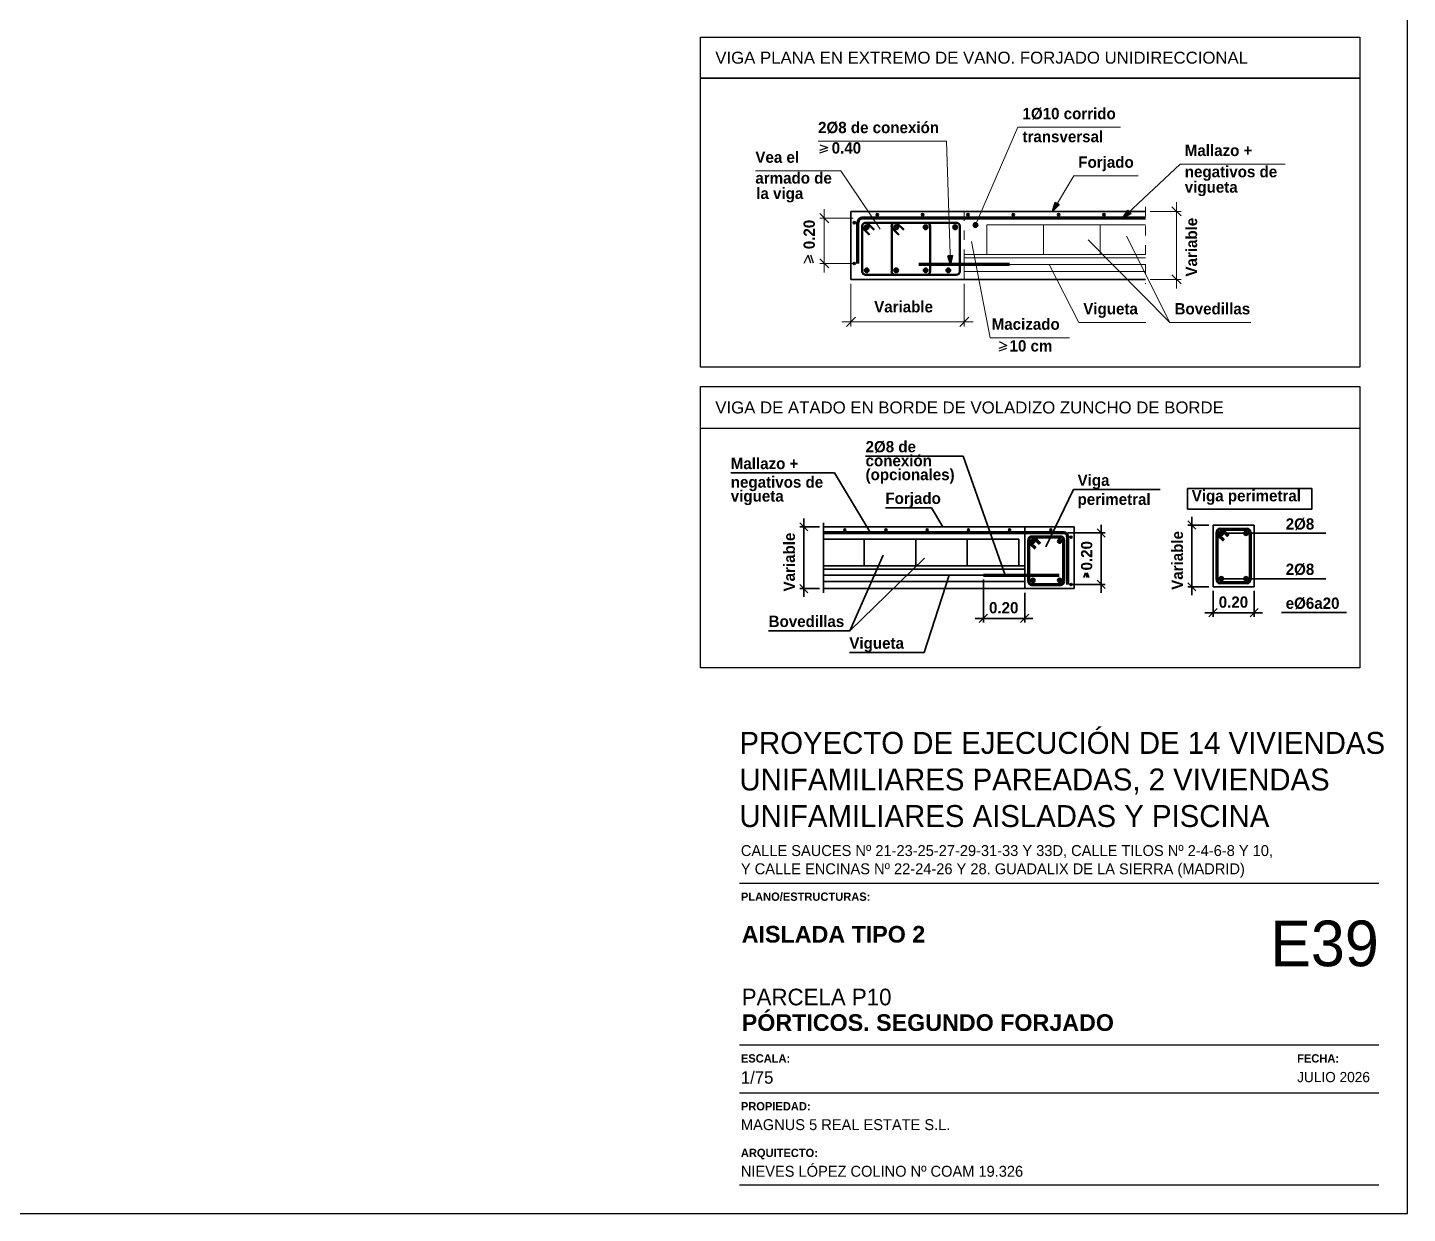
# Model space of a CAD drawing. Extents: x 2455 to 9764, y -806 to 181.
# Drawn here: x 5041.19 to 5055.66, y -582.59 to -570.15 of the extents above; entities that cross this region are included whole.
import ezdxf
from ezdxf.enums import TextEntityAlignment as Align

# ---------------------------------------------------------------- set-up
doc = ezdxf.new("R2010")
doc.units = 0
doc.header["$LTSCALE"] = 0.2
doc.header["$MEASUREMENT"] = 0
doc.linetypes.add('DASHDOT', pattern=[1, 0.5, -0.25, 0, -0.25])
doc.layers.get('0').update_dxf_attribs({"linetype": 'CONTINUOUS'})
for name, color, linetype, lineweight in [('0-CYPE1', 2, 'CONTINUOUS', 18), ('0-CYPE2', 4, 'CONTINUOUS', 35), ('0-CYPE3', 5, 'CONTINUOUS', 50), ('0-CYPE4', 6, 'CONTINUOUS', 70), ('0_CYPE4', 6, 'CONTINUOUS', 70)]:
    doc.layers.add(name, color=color, linetype=linetype, lineweight=lineweight)
doc.layers.add('01_cartela', color=6, linetype='CONTINUOUS', plot=False)
for name, color, linetype in [('01_texto cartela', 4, 'CONTINUOUS'), ('07-TEXTOS', 7, 'CONTINUOUS'), ('CYPECABECERA', 2, 'CONTINUOUS')]:
    doc.layers.add(name, color=color, linetype=linetype)
doc.styles.add('BERNARDO', font='GOTHICB.TTF')
doc.styles.add('Century Gothic', font='', dxfattribs={"height": 2})
doc.styles.add('Century Gothic_3', font='', dxfattribs={"height": 4.5})
doc.styles.add('Century Gothic_5', font='', dxfattribs={"height": 2.5})
doc.styles.add('Century Gothic_6', font='', dxfattribs={"height": 11})
doc.styles.add('Estilo1', font='swissel.ttf')
doc.styles.add('NIEVES3', font='swisseb.ttf')
doc.styles.get('Century Gothic').set_extended_font_data('Century Gothic')
doc.styles.get('Century Gothic_3').set_extended_font_data('Century Gothic')
doc.styles.get('Century Gothic_5').set_extended_font_data('Century Gothic')
doc.styles.get('Century Gothic_6').set_extended_font_data('Century Gothic')

msp = doc.modelspace()

# ---------------------------------------------------------------- hatches: boundary and pattern name
at = {"layer": '0-CYPE2'}
for points in [[(5051.967, -571.988), (5051.939, -572.081), (5052.008, -572.012)], [(5052.727, -572.07), (5052.674, -572.153), (5052.76, -572.105)], [(5050.843, -572.546), (5050.87, -572.64), (5050.89, -572.544)]]:
    msp.add_hatch(color=256, dxfattribs=at).paths.add_polyline_path(points)
h = msp.add_hatch(color=256, dxfattribs=at)
edge = h.paths.add_edge_path()
edge.add_arc((5050.102, -572.117), 0.0119, 0, 360)
h = msp.add_hatch(color=256, dxfattribs=at)
edge = h.paths.add_edge_path()
edge.add_arc((5050.577, -572.117), 0.0119, 0, 360)
h = msp.add_hatch(color=256, dxfattribs=at)
edge = h.paths.add_edge_path()
edge.add_arc((5051.052, -572.117), 0.0119, 0, 360)
h = msp.add_hatch(color=256, dxfattribs=at)
edge = h.paths.add_edge_path()
edge.add_arc((5051.527, -572.117), 0.0119, 0, 360)
h = msp.add_hatch(color=256, dxfattribs=at)
edge = h.paths.add_edge_path()
edge.add_arc((5052.002, -572.117), 0.0119, 0, 360)
h = msp.add_hatch(color=256, dxfattribs=at)
edge = h.paths.add_edge_path()
edge.add_arc((5052.478, -572.117), 0.0119, 0, 360)
h = msp.add_hatch(color=256, dxfattribs=at)
edge = h.paths.add_edge_path()
edge.add_arc((5049.861, -572.2), 0.0119, 0, 360)
h = msp.add_hatch(color=256, dxfattribs=at)
edge = h.paths.add_edge_path()
edge.add_arc((5049.991, -572.248), 0.0238, 0, 360)
h = msp.add_hatch(color=256, dxfattribs=at)
edge = h.paths.add_edge_path()
edge.add_arc((5050.3, -572.248), 0.0238, 0, 360)
h = msp.add_hatch(color=256, dxfattribs=at)
edge = h.paths.add_edge_path()
edge.add_arc((5050.609, -572.248), 0.0238, 0, 360)
h = msp.add_hatch(color=256, dxfattribs=at)
edge = h.paths.add_edge_path()
edge.add_arc((5050.918, -572.248), 0.0238, 0, 360)
h = msp.add_hatch(color=256, dxfattribs=at)
edge = h.paths.add_edge_path()
edge.add_arc((5051.132, -572.224), 0.0238, 0, 360)
h = msp.add_hatch(color=256, dxfattribs=at)
edge = h.paths.add_edge_path()
edge.add_arc((5049.861, -572.628), 0.0119, 0, 360)
h = msp.add_hatch(color=256, dxfattribs=at)
edge = h.paths.add_edge_path()
edge.add_arc((5049.991, -572.699), 0.0238, 0, 360)
h = msp.add_hatch(color=256, dxfattribs=at)
edge = h.paths.add_edge_path()
edge.add_arc((5050.3, -572.699), 0.0238, 0, 360)
h = msp.add_hatch(color=256, dxfattribs=at)
edge = h.paths.add_edge_path()
edge.add_arc((5050.609, -572.699), 0.0238, 0, 360)
h = msp.add_hatch(color=256, dxfattribs=at)
edge = h.paths.add_edge_path()
edge.add_arc((5050.847, -572.699), 0.0238, 0, 360)
h = msp.add_hatch(color=256, dxfattribs=at)
edge = h.paths.add_edge_path()
edge.add_arc((5049.761, -575.42), 0.0108, 0, 360)
h = msp.add_hatch(color=256, dxfattribs=at)
edge = h.paths.add_edge_path()
edge.add_arc((5050.193, -575.42), 0.0108, 0, 360)
h = msp.add_hatch(color=256, dxfattribs=at)
edge = h.paths.add_edge_path()
edge.add_arc((5050.625, -575.42), 0.0108, 0, 360)
h = msp.add_hatch(color=256, dxfattribs=at)
edge = h.paths.add_edge_path()
edge.add_arc((5051.057, -575.42), 0.0108, 0, 360)
h = msp.add_hatch(color=256, dxfattribs=at)
edge = h.paths.add_edge_path()
edge.add_arc((5051.489, -575.42), 0.0108, 0, 360)
h = msp.add_hatch(color=256, dxfattribs=at)
edge = h.paths.add_edge_path()
edge.add_arc((5051.921, -575.42), 0.0108, 0, 360)
h = msp.add_hatch(color=256, dxfattribs=at)
edge = h.paths.add_edge_path()
edge.add_arc((5052.133, -575.496), 0.0108, 0, 360)
h = msp.add_hatch(color=256, dxfattribs=at)
edge = h.paths.add_edge_path()
edge.add_arc((5053.707, -575.456), 0.0216, 0, 360)
h = msp.add_hatch(color=256, dxfattribs=at)
edge = h.paths.add_edge_path()
edge.add_arc((5053.966, -575.456), 0.0216, 0, 360)
h = msp.add_hatch(color=256, dxfattribs=at)
edge = h.paths.add_edge_path()
edge.add_arc((5051.733, -575.539), 0.0216, 0, 360)
h = msp.add_hatch(color=256, dxfattribs=at)
edge = h.paths.add_edge_path()
edge.add_arc((5052.014, -575.539), 0.0216, 0, 360)
h = msp.add_hatch(color=256, dxfattribs=at)
edge = h.paths.add_edge_path()
edge.add_arc((5051.733, -575.949), 0.0216, 0, 360)
h = msp.add_hatch(color=256, dxfattribs=at)
edge = h.paths.add_edge_path()
edge.add_arc((5052.014, -575.949), 0.0216, 0, 360)
h = msp.add_hatch(color=256, dxfattribs=at)
edge = h.paths.add_edge_path()
edge.add_arc((5053.707, -575.932), 0.0216, 0, 360)
h = msp.add_hatch(color=256, dxfattribs=at)
edge = h.paths.add_edge_path()
edge.add_arc((5053.966, -575.932), 0.0216, 0, 360)
h = msp.add_hatch(color=256, dxfattribs=at)
edge = h.paths.add_edge_path()
edge.add_arc((5052.133, -575.993), 0.0108, 0, 360)

# ---------------------------------------------------------------- linework, layer by layer
at = {"color": 7, "linetype": 'Continuous'}
msp.add_lwpolyline([(5048.25, -570.255), (5055.159, -570.255), (5055.159, -570.686), (5048.25, -570.686)], close=True, dxfattribs=at)
at = {"layer": '0-CYPE1'}
for p, q in [((5051.132, -572.224), (5051.576, -571.198)), ((5051.576, -571.198), (5052.653, -571.198)), ((5049.481, -571.345), (5050.826, -571.345)), ((5050.87, -572.64), (5050.826, -571.345)), ((5053.277, -571.585), (5052.674, -572.153)), ((5053.277, -571.585), (5054.377, -571.585)), ((5048.824, -571.655), (5049.719, -571.655)), ((5049.719, -571.655), (5050.131, -572.268)), ((5052.162, -571.708), (5051.939, -572.081)), ((5052.162, -571.708), (5052.838, -571.708)), ((5053.286, -572.129), (5053.191, -572.034)), ((5053.239, -572.129), (5053.239, -571.986)), ((5049.594, -572.2), (5049.499, -572.105)), ((5049.849, -572.153), (5049.499, -572.153)), ((5049.546, -572.2), (5049.546, -572.058)), ((5049.546, -572.628), (5049.546, -572.153)), ((5052.961, -572.081), (5053.286, -572.081)), ((5053.239, -572.794), (5053.239, -572.081)), ((5051.251, -572.224), (5052.914, -572.224)), ((5051.251, -572.533), (5051.251, -572.224)), ((5051.845, -572.533), (5051.845, -572.224)), ((5052.439, -572.533), (5052.439, -572.224)), ((5051.091, -572.396), (5051.284, -573.406)), ((5052.314, -572.38), (5053.17, -573.245)), ((5053.17, -573.245), (5052.715, -572.34)), ((5049.594, -572.675), (5049.499, -572.58)), ((5049.546, -572.58), (5049.546, -572.723)), ((5051.013, -572.533), (5052.914, -572.533)), ((5051.013, -572.794), (5051.013, -572.533)), ((5051.013, -572.569), (5052.914, -572.569)), ((5049.849, -572.628), (5049.499, -572.628)), ((5051.013, -572.64), (5052.914, -572.64)), ((5051.013, -572.711), (5052.914, -572.711)), ((5052.213, -573.245), (5051.904, -572.64)), ((5053.286, -572.842), (5053.191, -572.747)), ((5053.239, -572.747), (5053.239, -572.889)), ((5049.825, -572.842), (5049.825, -573.287)), ((5051.013, -572.842), (5051.013, -573.287)), ((5052.961, -572.794), (5053.286, -572.794)), ((5049.778, -573.287), (5049.873, -573.192)), ((5050.966, -573.287), (5051.061, -573.192)), ((5049.873, -573.24), (5049.73, -573.24)), ((5049.825, -573.24), (5051.013, -573.24)), ((5050.966, -573.24), (5051.108, -573.24)), ((5052.213, -573.245), (5052.916, -573.245)), ((5053.17, -573.245), (5054.016, -573.245)), ((5051.284, -573.406), (5052.116, -573.406))]:
    msp.add_line(p, q, dxfattribs=at)
at = {"layer": '0-CYPE1', "linetype": 'DASHDOT'}
for p, q in [((5052.914, -572.034), (5052.914, -572.842)), ((5051.013, -572.081), (5051.013, -572.533))]:
    msp.add_line(p, q, dxfattribs=at)
at = {"layer": '0-CYPE2'}
for p, q in [((5052.914, -572.081), (5049.825, -572.081)), ((5049.825, -572.081), (5049.825, -572.794)), ((5052.914, -572.794), (5049.825, -572.794)), ((5049.979, -574.646), (5051.002, -574.646)), ((5051.002, -574.646), (5051.443, -575.895)), ((5048.566, -574.822), (5049.655, -574.822)), ((5049.655, -574.822), (5050.031, -575.453)), ((5052.158, -574.997), (5051.868, -575.598)), ((5052.158, -574.997), (5053.067, -574.997)), ((5050.187, -575.188), (5050.671, -575.188)), ((5050.671, -575.188), (5050.79, -575.388)), ((5049.375, -575.431), (5049.289, -575.345)), ((5049.332, -575.431), (5049.332, -575.301)), ((5049.539, -575.345), (5049.539, -576.079)), ((5052.448, -575.496), (5052.448, -575.366)), ((5053.442, -575.413), (5053.356, -575.327)), ((5053.399, -575.413), (5053.399, -575.284)), ((5049.495, -575.388), (5049.289, -575.388)), ((5049.332, -576.036), (5049.332, -575.388)), ((5052.165, -575.388), (5049.539, -575.388)), ((5051.647, -575.388), (5051.647, -575.798)), ((5052.1, -575.453), (5052.491, -575.453)), ((5052.165, -575.388), (5052.165, -576.036)), ((5052.491, -575.496), (5052.405, -575.409)), ((5052.448, -575.453), (5052.448, -575.993)), ((5053.578, -575.37), (5053.356, -575.37)), ((5053.399, -576.018), (5053.399, -575.37)), ((5053.621, -575.37), (5054.053, -575.37)), ((5053.621, -575.37), (5053.621, -576.018)), ((5054.754, -575.456), (5053.707, -575.456)), ((5054.053, -575.37), (5054.053, -576.018)), ((5054.34, -575.456), (5054.803, -575.456)), ((5051.585, -575.517), (5049.539, -575.517)), ((5049.965, -575.798), (5049.965, -575.517)), ((5050.505, -575.798), (5050.505, -575.517)), ((5051.045, -575.798), (5051.045, -575.517)), ((5051.585, -575.798), (5051.585, -575.517)), ((5051.647, -575.798), (5049.539, -575.798)), ((5049.814, -576.477), (5050.164, -575.686)), ((5050.597, -575.716), (5049.814, -576.477)), ((5051.647, -576.036), (5051.647, -575.798)), ((5051.647, -575.831), (5049.539, -575.831)), ((5051.647, -575.895), (5049.539, -575.895)), ((5050.592, -576.705), (5050.854, -575.895)), ((5051.215, -575.939), (5051.215, -576.392)), ((5052.267, -575.921), (5052.285, -575.871)), ((5052.302, -575.921), (5052.285, -575.871)), ((5052.319, -575.921), (5052.302, -575.871)), ((5054.754, -575.932), (5053.707, -575.932)), ((5054.34, -575.932), (5054.803, -575.932)), ((5049.375, -576.079), (5049.289, -575.993)), ((5049.495, -576.036), (5049.289, -576.036)), ((5049.332, -575.993), (5049.332, -576.122)), ((5051.647, -575.96), (5049.539, -575.96)), ((5052.165, -576.036), (5049.539, -576.036)), ((5051.647, -576.079), (5051.647, -576.392)), ((5052.143, -575.993), (5052.491, -575.993)), ((5052.491, -576.036), (5052.405, -575.949)), ((5052.448, -575.949), (5052.448, -576.079)), ((5053.442, -576.061), (5053.356, -575.975)), ((5053.578, -576.018), (5053.356, -576.018)), ((5053.399, -575.975), (5053.399, -576.104)), ((5053.621, -576.018), (5054.053, -576.018)), ((5053.621, -576.061), (5053.621, -576.332)), ((5054.053, -576.061), (5054.053, -576.332)), ((5051.258, -576.348), (5051.128, -576.348)), ((5051.171, -576.392), (5051.258, -576.305)), ((5051.215, -576.348), (5051.647, -576.348)), ((5051.603, -576.392), (5051.69, -576.305)), ((5051.603, -576.348), (5051.733, -576.348)), ((5053.664, -576.289), (5053.534, -576.289)), ((5053.578, -576.332), (5053.664, -576.246)), ((5053.621, -576.289), (5054.053, -576.289)), ((5054.01, -576.332), (5054.096, -576.246)), ((5054.01, -576.289), (5054.139, -576.289)), ((5054.34, -576.287), (5055.021, -576.287)), ((5048.963, -576.477), (5049.814, -576.477)), ((5049.809, -576.705), (5050.592, -576.705))]:
    msp.add_line(p, q, dxfattribs=at)
for points in [[(5051.967, -571.988), (5051.939, -572.081), (5052.008, -572.012)], [(5052.727, -572.07), (5052.674, -572.153), (5052.76, -572.105)], [(5050.843, -572.546), (5050.87, -572.64), (5050.89, -572.544)], [(5053.355, -574.987), (5053.355, -575.203), (5054.657, -575.203), (5054.657, -574.987), (5053.355, -574.987)]]:
    msp.add_lwpolyline(points, close=True, dxfattribs=at)
for points in [[(5051.967, -571.988), (5052.008, -572.012)], [(5052.727, -572.07), (5052.76, -572.105)], [(5050.843, -572.546), (5050.89, -572.544)]]:
    msp.add_lwpolyline(points, dxfattribs=at)
for centre, radius in [((5050.102, -572.117), 0.0119), ((5050.577, -572.117), 0.0119), ((5051.052, -572.117), 0.0119), ((5051.527, -572.117), 0.0119), ((5052.002, -572.117), 0.0119), ((5052.478, -572.117), 0.0119), ((5049.861, -572.2), 0.0119), ((5049.991, -572.248), 0.0238), ((5050.3, -572.248), 0.0238), ((5050.609, -572.248), 0.0238), ((5050.918, -572.248), 0.0238), ((5051.132, -572.224), 0.0238), ((5049.861, -572.628), 0.0119), ((5049.991, -572.699), 0.0238), ((5050.3, -572.699), 0.0238), ((5050.609, -572.699), 0.0238), ((5050.847, -572.699), 0.0238), ((5049.761, -575.42), 0.0108), ((5050.193, -575.42), 0.0108), ((5050.625, -575.42), 0.0108), ((5051.057, -575.42), 0.0108), ((5051.489, -575.42), 0.0108), ((5051.921, -575.42), 0.0108), ((5052.133, -575.496), 0.0108), ((5053.707, -575.456), 0.0216), ((5053.966, -575.456), 0.0216), ((5051.733, -575.539), 0.0216), ((5052.014, -575.539), 0.0216), ((5051.733, -575.949), 0.0216), ((5052.014, -575.949), 0.0216), ((5053.707, -575.932), 0.0216), ((5053.966, -575.932), 0.0216), ((5052.133, -575.993), 0.0108)]:
    msp.add_circle(centre, radius, dxfattribs=at)
at = {"layer": '0-CYPE3'}
for p, q in [((5049.944, -572.711), (5049.944, -572.236)), ((5049.954, -572.261), (5050.02, -572.326)), ((5049.98, -572.2), (5050.93, -572.2)), ((5050.005, -572.211), (5050.07, -572.276)), ((5050.253, -572.711), (5050.253, -572.236)), ((5050.263, -572.261), (5050.329, -572.326)), ((5050.314, -572.211), (5050.379, -572.276)), ((5050.657, -572.236), (5050.657, -572.711)), ((5050.966, -572.236), (5050.966, -572.711)), ((5050.93, -572.747), (5049.98, -572.747))]:
    msp.add_line(p, q, dxfattribs=at)
for centre, start, end in [((5049.98, -572.236), 90, 180), ((5049.98, -572.236), 180, 225), ((5049.98, -572.236), 45, 90), ((5050.288, -572.236), 90, 180), ((5050.288, -572.236), 180, 225), ((5050.288, -572.236), 45, 90), ((5050.621, -572.236), 0, 90), ((5050.93, -572.236), 0, 90), ((5049.98, -572.711), 180, 270), ((5050.288, -572.711), 180, 270), ((5050.621, -572.711), 270, 360), ((5050.93, -572.711), 270, 360)]:
    msp.add_arc(centre, 0.0356, start, end, dxfattribs=at)
at = {"layer": '0-CYPE4'}
for p, q in [((5052.914, -572.153), (5049.944, -572.153)), ((5049.896, -572.2), (5049.896, -572.628)), ((5051.488, -572.64), (5050.538, -572.64))]:
    msp.add_line(p, q, dxfattribs=at)
msp.add_arc((5049.944, -572.2), 0.0475, 90, 180, dxfattribs=at)
at = {"layer": '01_cartela', "color": 3}
msp.add_lwpolyline([(5025.021, -561.051), (5025.021, -582.586), (5055.659, -582.586), (5055.659, -561.051)], close=True, dxfattribs=at)
at = {"layer": '01_texto cartela', "color": 5}
for p, q in [((5048.657, -579.125), (5055.359, -579.125)), ((5048.657, -580.819), (5055.359, -580.819)), ((5048.657, -581.322), (5055.359, -581.322)), ((5048.657, -582.286), (5055.359, -582.286))]:
    msp.add_line(p, q, dxfattribs=at)
at = {"layer": '07-TEXTOS', "color": 5}
for p, q in [((5049.5, -571.384), (5049.582, -571.412)), ((5049.5, -571.441), (5049.582, -571.412)), ((5049.5, -571.469), (5049.582, -571.441)), ((5049.335, -572.623), (5049.377, -572.54)), ((5049.405, -572.623), (5049.377, -572.54)), ((5049.434, -572.623), (5049.405, -572.54)), ((5051.378, -573.445), (5051.461, -573.487)), ((5051.378, -573.515), (5051.461, -573.487)), ((5051.378, -573.544), (5051.461, -573.515))]:
    msp.add_line(p, q, dxfattribs=at)
at = {"layer": '0_CYPE4'}
for p, q in [((5052.057, -575.453), (5049.539, -575.453)), ((5052.025, -575.496), (5051.722, -575.496)), ((5051.745, -575.505), (5051.805, -575.565)), ((5052.1, -575.993), (5052.1, -575.496)), ((5053.664, -575.942), (5053.664, -575.446)), ((5053.673, -575.469), (5053.733, -575.528)), ((5053.696, -575.413), (5053.977, -575.413)), ((5053.719, -575.423), (5053.779, -575.482)), ((5054.01, -575.446), (5054.01, -575.942)), ((5051.69, -575.96), (5051.69, -575.528)), ((5051.699, -575.551), (5051.759, -575.611)), ((5052.057, -575.96), (5052.057, -575.528)), ((5051.215, -575.895), (5052.007, -575.895)), ((5051.722, -575.993), (5052.025, -575.993)), ((5053.977, -575.975), (5053.696, -575.975))]:
    msp.add_line(p, q, dxfattribs=at)
for centre, radius, start, end in [((5051.722, -575.528), 0.0324, 90, 180), ((5051.722, -575.528), 0.0324, 45, 90), ((5052.025, -575.528), 0.0324, 0, 90), ((5052.057, -575.496), 0.0432, 0, 90), ((5053.696, -575.446), 0.0324, 90, 180), ((5053.696, -575.446), 0.0324, 180, 225), ((5053.696, -575.446), 0.0324, 45, 90), ((5053.977, -575.446), 0.0324, 0, 90), ((5051.722, -575.528), 0.0324, 180, 225), ((5053.696, -575.942), 0.0324, 180, 270), ((5053.977, -575.942), 0.0324, 270, 360), ((5051.722, -575.96), 0.0324, 180, 270), ((5052.025, -575.96), 0.0324, 270, 360)]:
    msp.add_arc(centre, radius, start, end, dxfattribs=at)
at = {"layer": 'CYPECABECERA', "color": 7, "linetype": 'Continuous'}
msp.add_line((5048.25, -574.353), (5055.159, -574.353), dxfattribs=at)
for points in [[(5048.25, -570.686), (5055.159, -570.686), (5055.159, -573.716), (5048.25, -573.716)], [(5048.25, -573.916), (5055.159, -573.916), (5055.159, -576.868), (5048.25, -576.868)]]:
    msp.add_lwpolyline(points, close=True, dxfattribs=at)

# ---------------------------------------------------------------- texts
at = {"color": 7, "linetype": 'Continuous', "style": 'Estilo1'}
for s, p in [('VIGA PLANA EN EXTREMO DE VANO. FORJADO UNIDIRECCIONAL', (5048.404, -570.533)), ('VIGA DE ATADO EN BORDE DE VOLADIZO ZUNCHO DE BORDE', (5048.404, -574.2))]:
    msp.add_text(s, height=0.12578, dxfattribs=at).set_placement(p)
at = {"layer": '01_texto cartela', "color": 5}
for s, insert, char_height, width, attachment_point, style in [('\\PPROYECTO DE EJECUCIÓN DE 14 VIVIENDAS UNIFAMILIARES PAREADAS, 2 VIVIENDAS UNIFAMILIARES AISLADAS Y PISCINA', (5048.657, -577.155), 0.23, 6.82217, 1, 'Century Gothic_3'), ('CALLE SAUCES Nº 21-23-25-27-29-31-33 Y 33D, CALLE TILOS Nº 2-4-6-8 Y 10, \\PY CALLE ENCINAS Nº 22-24-26 Y 28. GUADALIX DE LA SIERRA (MADRID)', (5048.672, -578.725), 0.11455, 9.24681, 1, 'Century Gothic'), ('{\\fCentury Gothic|b1|i0|c0|p34;PLANO/ESTRUCTURAS: }', (5048.672, -579.222), 0.08701, 2.11715, 1, 'Century Gothic'), ('\\pt2.3273;\\PPARCELA P10', (5048.681, -580.407), 0.17455, 7.00908, 7, 'Century Gothic_5'), ('\\pt2.3273;PÓRTICOS. SEGUNDO FORJADO', (5048.681, -580.675), 0.17455, 7.00908, 7, 'NIEVES3'), ('{\\fCentury Gothic|b1|i0|c0|p34;ESCALA: }', (5048.672, -580.917), 0.08701, 2.11715, 1, 'Century Gothic'), ('{\\fCentury Gothic|b1|i0|c0|p34;FECHA: }', (5054.503, -580.917), 0.08701, 2.11715, 1, 'Century Gothic'), ('1/75', (5048.672, -581.095), 0.1309, 2.11715, 1, 'Century Gothic'), ('JULIO 2026', (5054.503, -581.103), 0.1069, 3.50438, 1, 'Century Gothic'), ('{\\fCentury Gothic|b1|i0|c0|p34;PROPIEDAD:}', (5048.672, -581.419), 0.08701, 0.83709, 1, 'Century Gothic'), ('MAGNUS 5 REAL ESTATE S.L.', (5048.672, -581.598), 0.11455, 4.88231, 1, 'Century Gothic'), ('{\\fCentury Gothic|b1|i0|c0|p34;ARQUITECTO:}', (5048.672, -581.908), 0.08701, 0.83709, 1, 'Century Gothic'), ('NIEVES LÓPEZ COLINO Nº COAM 19.326', (5048.672, -582.087), 0.11455, 3.65153, 1, 'Century Gothic')]:
    msp.add_mtext(s, dxfattribs=dict(at, insert=insert, char_height=char_height, width=width, attachment_point=attachment_point, style=style))
at = {"layer": '01_texto cartela', "color": 1}
for s, insert, char_height, width, attachment_point, style in [('E39', (5055.359, -579.516), 0.4786, 1.04985, 3, 'Century Gothic_6'), ('AISLADA TIPO 2 ', (5048.681, -579.749), 0.17455, 7.00908, 7, 'NIEVES3')]:
    msp.add_mtext(s, dxfattribs=dict(at, insert=insert, char_height=char_height, width=width, attachment_point=attachment_point, style=style))
at = {"layer": '07-TEXTOS', "color": 5, "style": 'BERNARDO'}
for s, height, p in [('1%%c10 corrido', 0.11851, (5051.624, -571.151)), ('2%%c8 de conexión', 0.11851, (5049.481, -571.297)), ('transversal', 0.11851, (5051.624, -571.392)), ('Vea el ', 0.1185, (5048.824, -571.608)), ('0.40', 0.1185, (5049.624, -571.511)), ('Mallazo + ', 0.1185, (5053.325, -571.537)), ('Forjado', 0.1185, (5052.209, -571.66)), ('negativos de', 0.11851, (5053.325, -571.76)), ('armado de', 0.1185, (5048.824, -571.826)), ('la viga ', 0.1185, (5048.833, -571.987)), ('vigueta', 0.1185, (5053.325, -571.921)), ('Variable', 0.1185, (5050.069, -573.176)), ('Vigueta', 0.1185, (5052.261, -573.197)), ('Bovedillas', 0.1185, (5053.218, -573.197)), ('Macizado', 0.1185, (5051.301, -573.358)), (' 10 cm ', 0.1185, (5051.444, -573.586)), ('2%%c8 de ', 0.1185, (5049.979, -574.643)), ('conexión ', 0.1185, (5049.979, -574.789)), ('Mallazo + ', 0.1185, (5048.566, -574.819)), ('(opcionales)', 0.11851, (5049.979, -574.935)), ('negativos de', 0.11851, (5048.566, -575.014)), ('Viga ', 0.1185, (5052.201, -574.994)), ('vigueta', 0.1185, (5048.566, -575.16)), ('Forjado', 0.1185, (5050.187, -575.184)), ('perimetral', 0.1185, (5052.201, -575.194)), ('Viga perimetral', 0.11851, (5053.398, -575.157)), ('2%%c8', 0.1185, (5054.383, -575.453)), ('2%%c8', 0.1185, (5054.383, -575.928)), ('0.20', 0.1185, (5051.273, -576.331)), ('0.20', 0.1185, (5053.681, -576.272)), ('e%%c6a20', 0.1185, (5054.383, -576.284)), ('Bovedillas', 0.1185, (5048.963, -576.474)), ('Vigueta', 0.1185, (5049.809, -576.702))]:
    msp.add_text(s, height=height, dxfattribs=at).set_placement(p, align=Align.BOTTOM_LEFT)
for s, p in [('0.20', (5049.483, -572.478)), ('Variable', (5053.49, -572.765)), ('Variable', (5049.274, -576.066)), ('Variable', (5053.341, -576.049)), ('0.20', (5052.391, -575.846))]:
    msp.add_text(s, height=0.1185, rotation=90, dxfattribs=at).set_placement(p, align=Align.BOTTOM_LEFT)

doc.saveas('drawing.dxf')
